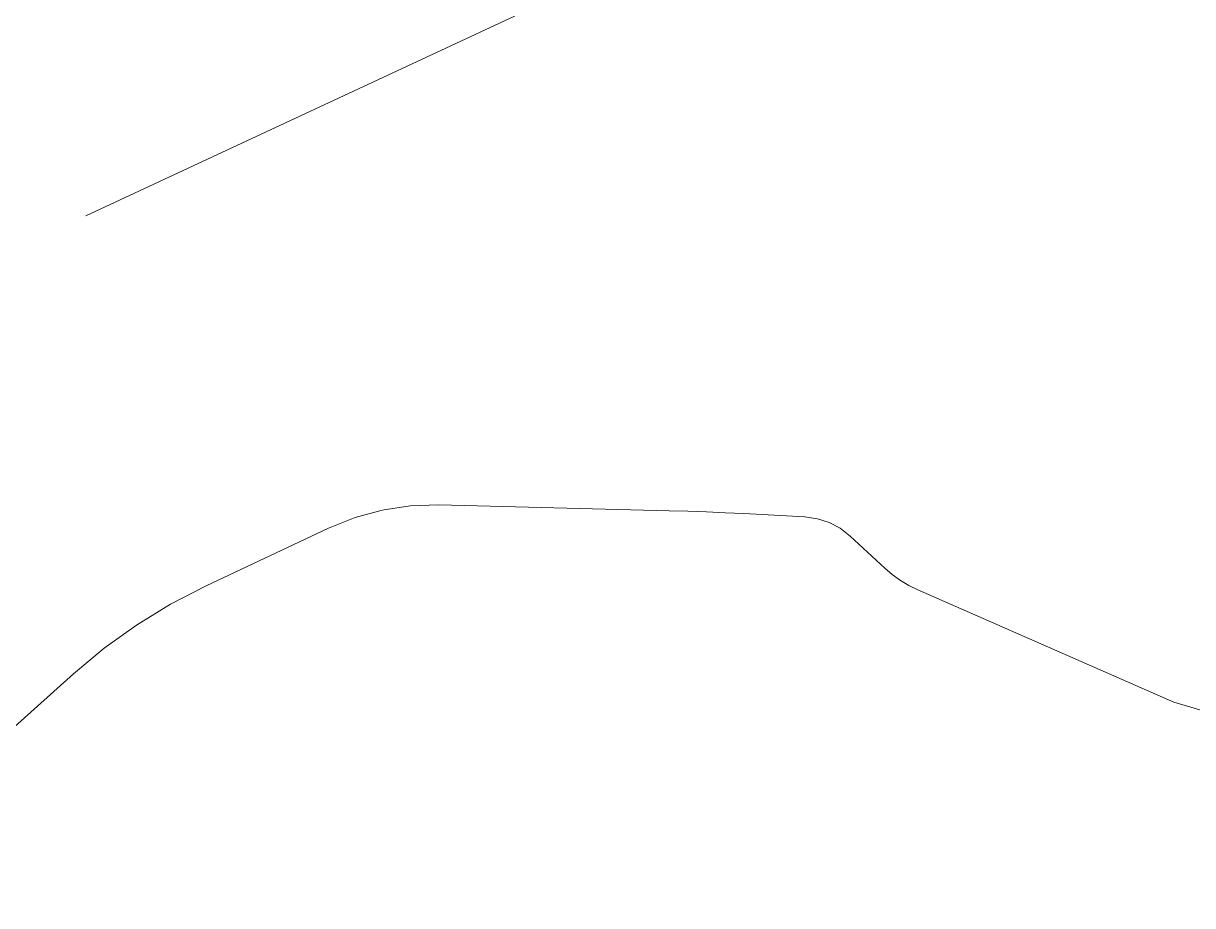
# Model space of a CAD drawing. Extents: x 2498567 to 2501210, y 7092229 to 7094464.
# Drawn here: x 2498987.17 to 2498996.58, y 7093309.94 to 7093317.04 of the extents above; entities that cross this region are included whole.
import ezdxf

# ---------------------------------------------------------------- set-up
doc = ezdxf.new("R2010")
doc.units = 0
doc.header["$MEASUREMENT"] = 0
doc.linetypes.add('DGN Style 6', pattern=[2507.657798, 1.318432, -527.372828, 922.902449, -527.372828, 1.318432, -527.372828])
doc.linetypes.add('HIDDEN', pattern=[0.375, 0.25, -0.125])
doc.layers.add('GRID', color=254, linetype='HIDDEN')
doc.layers.add('Level 31', color=254, linetype='Continuous', lineweight=0)
doc.layers.add('RW_Ex_ROW', color=30, linetype='DGN Style 6', lineweight=0)

msp = doc.modelspace()

# ---------------------------------------------------------------- linework, layer by layer
at = {"layer": 'GRID', "color": 252, "linetype": 'HIDDEN', "lineweight": 0, "ltscale": 35}
msp.add_line((2498749.7689, 7093204.5629), (2500729.3976, 7094127.6213), dxfattribs=at)
at = {"layer": 'Level 31', "color": 35, "linetype": 'Continuous', "lineweight": 13}
for p, q in [((2498990.2875, 7093313.1601), (2498990.5177, 7093313.1674)), ((2498990.5177, 7093313.1674), (2498992.3718, 7093313.1212)), ((2498989.8436, 7093313.0665), (2498990.0628, 7093313.1264)), ((2498990.0628, 7093313.1264), (2498990.2875, 7093313.1601)), ((2498992.3718, 7093313.1212), (2498992.522, 7093313.1169)), ((2498992.522, 7093313.1169), (2498992.6721, 7093313.1115)), ((2498992.6721, 7093313.1115), (2498992.8222, 7093313.105)), ((2498992.8222, 7093313.105), (2498992.9722, 7093313.0974)), ((2498992.9722, 7093313.0974), (2498993.4622, 7093313.0706)), ((2498993.4622, 7093313.0706), (2498993.5637, 7093313.0567)), ((2498988.646, 7093312.5163), (2498989.63, 7093312.9802)), ((2498989.63, 7093312.9802), (2498989.8436, 7093313.0665)), ((2498993.5637, 7093313.0567), (2498993.6582, 7093313.0263)), ((2498993.6582, 7093313.0263), (2498993.7458, 7093312.9795)), ((2498993.7458, 7093312.9795), (2498993.8265, 7093312.9163)), ((2498993.8265, 7093312.9163), (2498994.1046, 7093312.6589)), ((2498994.1046, 7093312.6589), (2498994.166, 7093312.6065)), ((2498994.166, 7093312.6065), (2498994.2311, 7093312.5598)), ((2498988.3593, 7093312.3683), (2498988.646, 7093312.5163)), ((2498994.2311, 7093312.5598), (2498994.3, 7093312.5188)), ((2498994.3, 7093312.5188), (2498994.3725, 7093312.4833)), ((2498994.3725, 7093312.4833), (2498996.4321, 7093311.5807)), ((2498988.0856, 7093312.2008), (2498988.3593, 7093312.3683)), ((2498987.8248, 7093312.0138), (2498988.0856, 7093312.2008)), ((2498987.577, 7093311.8072), (2498987.8248, 7093312.0138)), ((2498986.4507, 7093310.7977), (2498987.577, 7093311.8072)), ((2498996.4321, 7093311.5807), (2498996.7319, 7093311.4927))]:
    msp.add_line(p, q, dxfattribs=at)
at = {"layer": 'RW_Ex_ROW', "color": 254}
msp.add_line((2498773.3077, 7093199.9851), (2499026.213, 7093326.888), dxfattribs=at)

doc.saveas('drawing.dxf')
